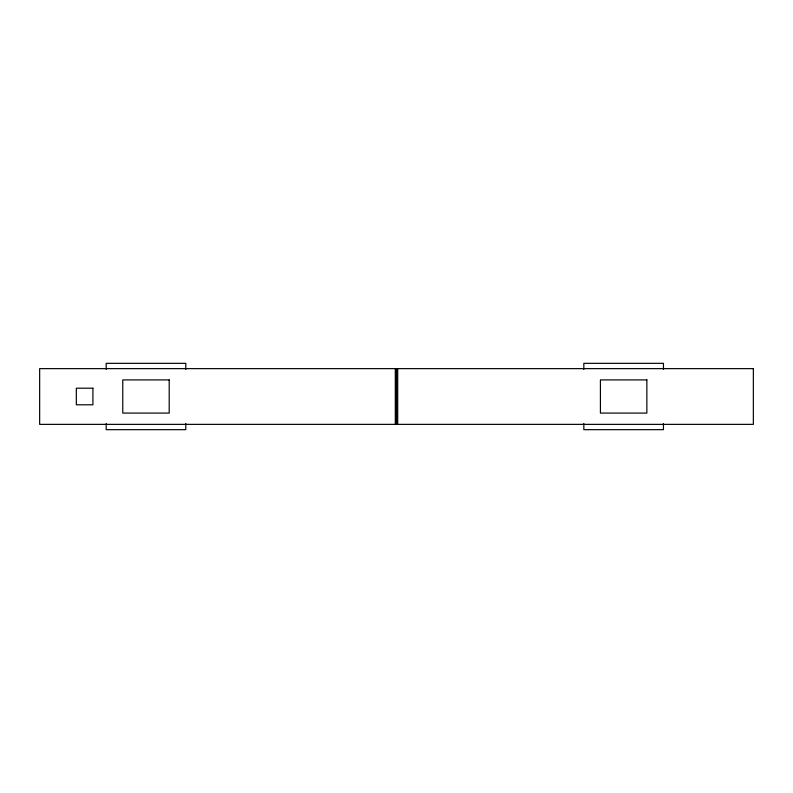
<?xml version="1.0" encoding="UTF-8"?>
<svg xmlns="http://www.w3.org/2000/svg" width="793" height="793" viewBox="0 0 793 793"><rect width="100%" height="100%" fill="white"/><g stroke="black" fill="none" stroke-linecap="round" stroke-linejoin="round"><path stroke-width="1.19" d="M663.444 369.469L663.444 363.333L583.836 363.333L583.836 369.469M663.444 423.531L663.444 429.667L583.836 429.667L583.836 423.531M397.699 368.636L397.699 424.364M396.5 368.636L396.5 424.364M395.301 368.636L395.301 424.364M185.79 369.469L185.79 363.333L106.183 363.333L106.183 369.469M185.79 423.531L185.79 429.667L106.183 429.667L106.183 423.531M753.35 368.636L39.65 368.636L39.65 424.364L753.35 424.364L753.35 368.636M169.206 379.916L122.766 379.916L122.766 413.084L169.206 413.084L169.206 379.916M646.86 379.916L600.42 379.916L600.42 413.084L646.86 413.084L646.86 379.916M92.91 388.203L76.326 388.203L76.326 404.797L92.91 404.797L92.91 388.203"/></g></svg>
